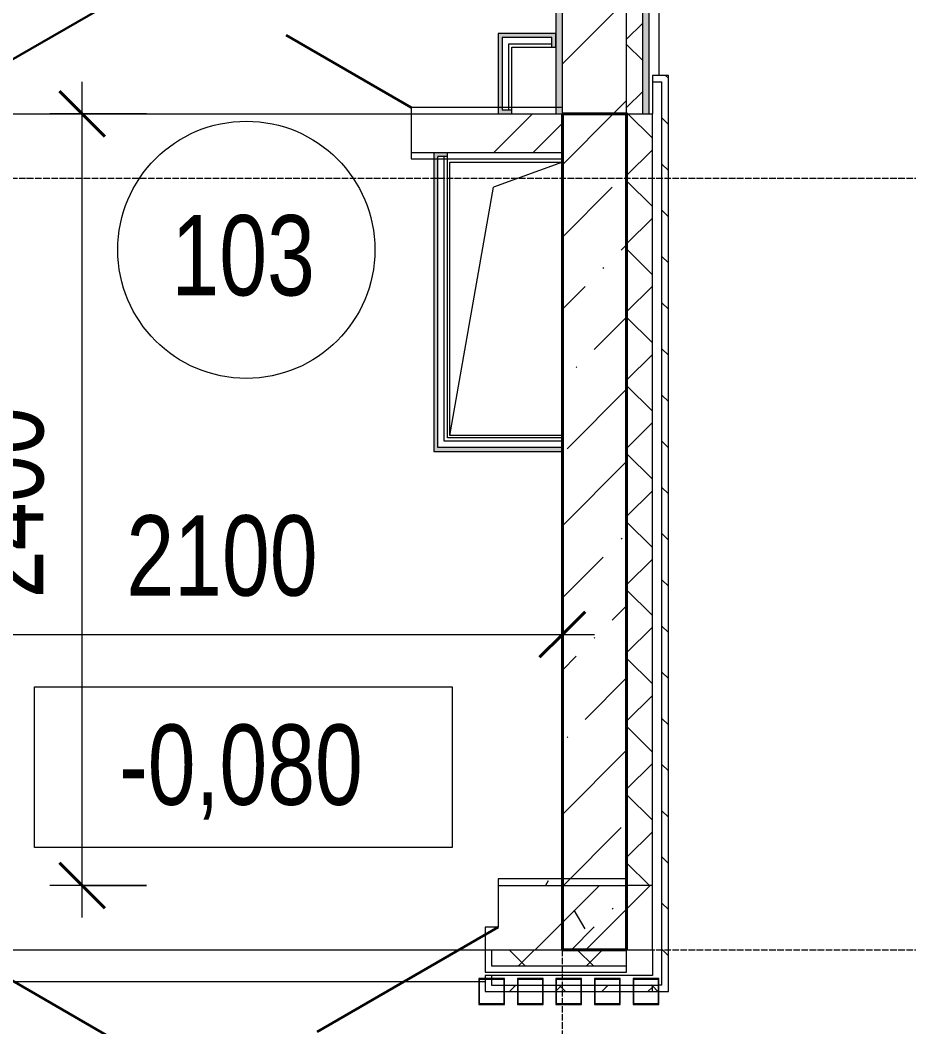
# Model space of a CAD drawing. Header units: millimetres. Extents: x -4800 to 3395395, y -34112 to 4253698.
# Drawn here: x 47915 to 50702, y -2640 to 492 of the extents above; entities that cross this region are included whole.
import ezdxf

# ---------------------------------------------------------------- set-up
doc = ezdxf.new("R2010")
doc.units = ezdxf.units.MM
doc.linetypes.add('ADSK_Линия сетки', pattern=[25, 20, -2.5, 0, -2.5])
for name, color, linetype, lineweight in [('Аннотация', 7, 'Continuous', 20), ('Двери', 7, 'Continuous', 18), ('Каркас', 7, 'Continuous', 18), ('Линии', 7, 'Continuous', 9), ('Марки помещений', 7, 'Continuous', 20), ('Оси', 7, 'Continuous', 9), ('Отметки', 7, 'Continuous', 9), ('Перекрытие', 7, 'Continuous', 18), ('Размеры', 7, 'Continuous', 9), ('Размеры-100', 7, 'Continuous', 9), ('Стены наружные', 7, 'Continuous', 18), ('Стены несущие', 7, 'Continuous', 40), ('Стены отделка', 7, 'Continuous', 40), ('Стены перегородки', 7, 'Continuous', 40), ('Стены штриховка', 7, 'Continuous', 40)]:
    doc.layers.add(name, color=color, linetype=linetype, lineweight=lineweight)
doc.styles.add('Century Gothic_1', font='GOTHIC.TTF', dxfattribs={"width": 0.8, "height": 250})
doc.dimstyles.new('SK_Основной_2_5', dxfattribs={"dimscale": 304.8, "dimtxt": 261.042067, "dimasz": 0.463911, "dimexe": 0.328084, "dimexo": 0.984252, "dimgap": 0.164042, "dimtad": 1, "dimdec": 3, "dimrnd": 0.001, "dimdsep": 46, "dimtxsty": 'Century Gothic_1', "dimblk1": 'OBLIQUE', "dimblk2": 'OBLIQUE', "dimsah": 1, "dimcen": 0.09, "dimdle": 0.328084, "dimazin": 2, "dimtfac": 1, "dimtdec": 4, "dimtix": 1, "dimtmove": 0, "dimatfit": 3, "dimfxl": 1, "dimtvp": 1, "dimtolj": 1, "dimtzin": 0, "dimlwd": 20, "dimlwe": 20, "dimarcsym": 2})
pattern_1 = [(45, (30702.1, 0), (0, 143.6841), [304.8, -101.6]), (135, (30773.95, 71.84), (1e-14, 143.6841), [304.8, -101.6])]
pattern_2 = [(0, (30702.1, 0), (406.4, 101.6), [33.528, -271.272, 33.528, -271.272, -1625.6]), (0, (30702.1, 0), (406.4, 101.6), [-609.6, 33.528, -576.072, 33.528, -271.272, -711.2]), (0, (30702.1, 0), (406.4, 101.6), [-1524, 33.528, -169.672, 33.528, -474.472]), (120, (30854.5, 50.8), (-291.1882, 301.15272), [33.528, -271.272, 33.528, -271.272, -1625.6]), (120, (30854.5, 50.8), (-291.1882, 301.15272), [-609.6, 33.528, -576.072, 33.528, -271.272, -711.2]), (120, (30854.5, 50.8), (-291.1882, 301.15272), [-1524, 33.528, -169.672, 33.528, -474.472]), (240, (30905.3, 254), (-115.2118, -402.75272), [33.528, -271.272, 33.528, -271.272, -1625.6]), (240, (30905.3, 254), (-115.2118, -402.75272), [-609.6, 33.528, -576.072, 33.528, -271.272, -711.2]), (240, (30905.3, 254), (-115.2118, -402.75272), [-1524, 33.528, -169.672, 33.528, -474.472])]
pattern_3 = [(45, (30702.1, 0), (-106.066, 106.066), []), (135, (30702.1, 0), (-106.066, -106.066), [])]
pattern_4 = [(0, (30702.1, 0), (1625.6, 406.4), [67.056, -1152.144, 67.056, -1152.144, -6502.4]), (0, (30702.1, 0), (1625.6, 406.4), [-2438.4, 67.056, -2371.344, 67.056, -1152.144, -2844.8]), (0, (30702.1, 0), (1625.6, 406.4), [-6096, 67.056, -745.744, 67.056, -1964.944]), (120, (31311.7, 203.2), (-1164.753, 1204.611), [67.056, -1152.144, 67.056, -1152.144, -6502.4]), (120, (31311.7, 203.2), (-1164.753, 1204.611), [-2438.4, 67.056, -2371.344, 67.056, -1152.144, -2844.8]), (120, (31311.7, 203.2), (-1164.753, 1204.611), [-6096, 67.056, -745.744, 67.056, -1964.944]), (240, (31514.9, 1016), (-460.847, -1611.011), [67.056, -1152.144, 67.056, -1152.144, -6502.4]), (240, (31514.9, 1016), (-460.847, -1611.011), [-2438.4, 67.056, -2371.344, 67.056, -1152.144, -2844.8]), (240, (31514.9, 1016), (-460.847, -1611.011), [-6096, 67.056, -745.744, 67.056, -1964.944])]
pattern_5 = [(45, (30702.1, 0), (-235.7317, 235.7317), []), (45, (30859.26, 0), (-235.7317, 235.7317), [])]

# ---------------------------------------------------------------- blocks, each defined once
blk = doc.blocks.new('SK_Дверь_2 - ДСН_П_Тёмный-1011281-ПД_КР_О_ПЭ_01 Этаж')
at = {"layer": 'Двери', "lineweight": 30}
for p, q in [((900, 30), (-95.9, 605)), ((-900, 30), (-337.1, 355))]:
    blk.add_line(p, q, dxfattribs=at)
blk = doc.blocks.new('SK_Балка_Профиль_ДПК - 80_80_4-1093922-ПД_КР_О_ПЭ_01 Этаж')
at = {"layer": 'Каркас'}
for p, q in [((19200, -2490), (19120, -2490)), ((19120, -2490), (19120, -2570)), ((19122, -2568), (19122, -2492)), ((19122, -2492), (19198, -2492)), ((19198, -2492), (19198, -2568)), ((19200, -2570), (19200, -2490)), ((19198, -2568), (19122, -2568)), ((19120, -2570), (19200, -2570))]:
    blk.add_line(p, q, dxfattribs=at)
blk = doc.blocks.new('SK_Балка_Профиль_ДПК - 80_80_4-1093923-ПД_КР_О_ПЭ_01 Этаж')
at = {"layer": 'Каркас'}
for p, q in [((19080, -2490), (19000, -2490)), ((19000, -2490), (19000, -2570)), ((19002, -2568), (19002, -2492)), ((19002, -2492), (19078, -2492)), ((19078, -2492), (19078, -2568)), ((19080, -2570), (19080, -2490)), ((19078, -2568), (19002, -2568)), ((19000, -2570), (19080, -2570))]:
    blk.add_line(p, q, dxfattribs=at)
blk = doc.blocks.new('SK_Балка_Профиль_ДПК - 80_80_4-1093924-ПД_КР_О_ПЭ_01 Этаж')
at = {"layer": 'Каркас'}
for p, q in [((18960, -2490), (18880, -2490)), ((18880, -2490), (18880, -2570)), ((18882, -2568), (18882, -2492)), ((18882, -2492), (18958, -2492)), ((18958, -2492), (18958, -2568)), ((18960, -2570), (18960, -2490)), ((18958, -2568), (18882, -2568)), ((18880, -2570), (18960, -2570))]:
    blk.add_line(p, q, dxfattribs=at)
blk = doc.blocks.new('SK_Балка_Профиль_ДПК - 80_80_4-1093925-ПД_КР_О_ПЭ_01 Этаж')
at = {"layer": 'Каркас'}
for p, q in [((18840, -2490), (18760, -2490)), ((18760, -2490), (18760, -2570)), ((18762, -2568), (18762, -2492)), ((18762, -2492), (18838, -2492)), ((18838, -2492), (18838, -2568)), ((18840, -2570), (18840, -2490)), ((18838, -2568), (18762, -2568)), ((18760, -2570), (18840, -2570))]:
    blk.add_line(p, q, dxfattribs=at)
blk = doc.blocks.new('SK_Балка_Профиль_ДПК - 80_80_4-1093926-ПД_КР_О_ПЭ_01 Этаж')
at = {"layer": 'Каркас'}
for p, q in [((18720, -2490), (18640, -2490)), ((18640, -2490), (18640, -2570)), ((18642, -2568), (18642, -2492)), ((18642, -2492), (18718, -2492)), ((18718, -2492), (18718, -2568)), ((18720, -2570), (18720, -2490)), ((18718, -2568), (18642, -2568)), ((18640, -2570), (18720, -2570))]:
    blk.add_line(p, q, dxfattribs=at)
blk = doc.blocks.new('SK_Дверь_2 - ДСВв_П-1128575-ПД_КР_О_ПЭ_01 Этаж')
at = {"layer": 'Двери', "lineweight": 30}
for p, q in [((-750, 80), (159.3, 605)), ((750, 80), (360.3, 305))]:
    blk.add_line(p, q, dxfattribs=at)
blk = doc.blocks.new('Высотные отметки - Рамка-5093-ПД_КР_О_ПЭ_01 Этаж')
at = {"layer": 'Аннотация'}
for p, q in [((-6.5, 0), (-6.5, 5)), ((-6.5, 5), (6.5, 5)), ((6.5, 5), (6.5, 0)), ((6.5, 0), (-6.5, 0))]:
    blk.add_line(p, q, dxfattribs=at)
blk = doc.blocks.new('DIMBLOCK39-ПД_КР_О_ПЭ_01 Этаж')
at = {"layer": 'Размеры-100', "lineweight": 20, "transparency": 16777216}
for p, q in [((48107.7, -2300), (48107.7, 300)), ((48307.7, 200), (48007.7, 200)), ((48107.7, 200), (48307.7, 200)), ((48307.7, -2200), (48007.7, -2200)), ((48107.7, -2200), (48307.7, -2200))]:
    blk.add_line(p, q, dxfattribs=at)
at = {"layer": 'Размеры-100', "lineweight": 40, "transparency": 16777216}
for p, q in [((48107.7, 200), (48037, 270.7)), ((48107.7, 200), (48178.4, 129.3)), ((48107.7, -2200), (48037, -2129.3)), ((48107.7, -2200), (48178.4, -2270.7))]:
    blk.add_line(p, q, dxfattribs=at)
at = {"layer": 'Размеры-100', "color": 0, "lineweight": 20, "transparency": 16777216, "insert": (47737.3, -1306.6), "char_height": 250, "width": 735.89, "attachment_point": 1, "rotation": 90, "line_spacing_factor": 0.984502, "style": 'Century Gothic_1'}
blk.add_mtext('2400', dxfattribs=at)
blk = doc.blocks.new('_Oblique')
at = {"color": 0, "linetype": 'ByBlock', "lineweight": -2}
blk.add_line((-0.5, -0.5), (0.5, 0.5), dxfattribs=at)
blk = doc.blocks.new('SK_Марка_Помещение_ОдноЗначение - Номер-247393-ПД_КР_О_ПЭ_01 Этаж')
at = {"layer": 'Марки помещений'}
blk.add_circle((0, 0), 4, dxfattribs=at)
blk = doc.blocks.new('DIMBLOCK44-ПД_КР_О_ПЭ_01 Этаж')
at = {"layer": 'Размеры-100', "lineweight": 20, "transparency": 16777216}
for p, q in [((47502.1, -1619.1), (47502.1, -1319.1)), ((49602.1, -1619.1), (49602.1, -1319.1)), ((47402.1, -1419.1), (49702.1, -1419.1)), ((47502.1, -1419.1), (47502.1, -1619.1)), ((49602.1, -1419.1), (49602.1, -1619.1))]:
    blk.add_line(p, q, dxfattribs=at)
at = {"layer": 'Размеры-100', "lineweight": 40, "transparency": 16777216}
for p, q in [((47502.1, -1419.1), (47572.8, -1348.4)), ((49602.1, -1419.1), (49672.8, -1348.4)), ((47502.1, -1419.1), (47431.4, -1489.8)), ((49602.1, -1419.1), (49531.4, -1489.8))]:
    blk.add_line(p, q, dxfattribs=at)
at = {"layer": 'Размеры-100', "color": 0, "lineweight": 20, "transparency": 16777216, "insert": (48245.5, -1048.6), "char_height": 250, "width": 735.89, "attachment_point": 1, "line_spacing_factor": 0.984502, "style": 'Century Gothic_1'}
blk.add_mtext('2100', dxfattribs=at)

msp = doc.modelspace()

# ---------------------------------------------------------------- hatches: boundary and pattern name
at = {"layer": 'Стены штриховка', "lineweight": 9}
h = msp.add_hatch(dxfattribs=at)
h.set_pattern_fill('FP_6', color=256, style=0, pattern_type=2)
h.set_pattern_definition(pattern_2)
h.paths.add_polyline_path([(49602.1044, 200), (49602.1044, 5050), (49582.1044, 5050), (49582.1044, 200)], flags=0)
h.paths.add_polyline_path([(49582.1044, 5450), (49602.1044, 5450), (49602.1044, 10300), (49582.1044, 10300), (49582.1044, 6087.6665)], flags=0)
h.paths.add_polyline_path([(49602.1044, 10700), (49602.1044, 15550), (49582.1044, 15550), (49582.1044, 10700)], flags=0)
h.paths.add_polyline_path([(49602.1044, 15950), (49602.1044, 18176.6556), (49582.1044, 18176.6556), (49582.1044, 15950)], flags=0)
h = msp.add_hatch(dxfattribs=at)
h.set_pattern_fill('FP_7', color=256, style=0, pattern_type=2)
h.set_pattern_definition(pattern_4)
h.paths.add_polyline_path([(49654.2526, 200), (49802.1044, 200), (49802.1044, 5050), (49602.1044, 5050), (49602.1044, 200)], flags=0)
h.paths.add_polyline_path([(49602.1044, 5450), (49802.1044, 5450), (49802.1044, 10300), (49602.1044, 10300), (49602.1044, 6087.6665)], flags=0)
h.paths.add_polyline_path([(49802.1044, 10700), (49802.1044, 15550), (49602.1044, 15550), (49602.1044, 10700)], flags=0)
h.paths.add_polyline_path([(49602.1044, 15950), (49802.1044, 15950), (49802.1044, 18176.6556), (49602.1044, 18176.6556), (49602.1044, 17881.4998)], flags=0)
h = msp.add_hatch(dxfattribs=at)
h.set_pattern_fill('FP_3', color=256, style=0, pattern_type=2)
h.set_pattern_definition(pattern_5)
h.paths.add_polyline_path([(49654.2526, 200), (49802.1044, 200), (49802.1044, 5050), (49602.1044, 5050), (49602.1044, 200)], flags=0)
h.paths.add_polyline_path([(49602.1044, 5450), (49802.1044, 5450), (49802.1044, 10300), (49602.1044, 10300), (49602.1044, 6087.6665)], flags=0)
h.paths.add_polyline_path([(49802.1044, 10700), (49802.1044, 15550), (49602.1044, 15550), (49602.1044, 10700)], flags=0)
h.paths.add_polyline_path([(49602.1044, 15950), (49802.1044, 15950), (49802.1044, 18176.6556), (49602.1044, 18176.6556), (49602.1044, 17881.4998)], flags=0)
h = msp.add_hatch(dxfattribs=at)
h.set_pattern_fill('FP_5', color=256, style=0, pattern_type=2)
h.set_pattern_definition(pattern_3)
h.paths.add_polyline_path([(49852.1044, 200), (49852.1044, 18176.6556), (49802.1044, 18176.6556), (49802.1044, 200)], flags=0)
h = msp.add_hatch(dxfattribs=at)
h.set_pattern_fill('FP_6', color=256, style=0, pattern_type=2)
h.set_pattern_definition(pattern_2)
h.paths.add_polyline_path([(49872.1044, 200), (49872.1044, 18176.6556), (49852.1044, 18176.6556), (49852.1044, 200)], flags=0)
at = {"layer": 'Стены штриховка'}
for points in [[(49582.1044, 407.5), (49582.1044, 450), (49402.1044, 450), (49402.1044, 437.5), (49569.6044, 437.5), (49569.6044, 407.5)], [(49414.6044, 200), (49444.6044, 200), (49444.6044, 212.5), (49414.6044, 212.5), (49414.6044, 437.5), (49402.1044, 437.5), (49402.1044, 200)]]:
    msp.add_hatch(color=256, dxfattribs=at).paths.add_polyline_path(points, flags=0)
at = {"layer": 'Стены штриховка', "lineweight": 9}
h = msp.add_hatch(dxfattribs=at)
h.set_pattern_fill('FP_9', color=256, style=0, pattern_type=2)
h.set_pattern_definition(pattern_1)
h.paths.add_polyline_path([(49932.1044, -2530), (49932.1044, 320), (49882.1044, 320), (49882.1044, 300), (49912.1044, 300), (49912.1044, -2510), (49902.1044, -2510), (49902.1044, -2530), (49912.1044, -2530)], flags=0)
h.paths.add_polyline_path([(49882.1044, -2530), (49900.1044, -2530), (49900.1044, -2510), (49882.1044, -2510)], flags=0)
h = msp.add_hatch(dxfattribs=at)
h.set_pattern_fill('FP_2', color=256, style=0, pattern_type=2)
h.set_pattern_definition([(45, (30702.1, 0), (-251.447, 251.447), []), (45, (30702.1, 381), (-251.447, 251.447), [])])
h.paths.add_polyline_path([(47502.1044, 80), (47632.1044, 80), (47632.1044, 200), (47502.1044, 200), (47502.1044, 190.7499)], flags=0)
h.paths.add_polyline_path([(49602.1044, 80), (49602.1044, 200), (49132.1044, 200), (49132.1044, 80), (49281.3108, 80)], flags=0)
h = msp.add_hatch(dxfattribs=at)
h.set_pattern_fill('FP_8', color=256, style=0, pattern_type=2)
h.set_pattern_definition([(45, (30702.1, 0), (84.1895, 308.696), [396.875, -79.375, 3.353, -76.022])])
h.paths.add_polyline_path([(49802.1044, -2400), (49802.1044, 200), (49602.1044, 200), (49602.1044, -2400), (49654.2526, -2400)], flags=0)
h = msp.add_hatch(dxfattribs=at)
h.set_pattern_fill('FP_5', color=256, style=0, pattern_type=2)
h.set_pattern_definition(pattern_3)
h.paths.add_polyline_path([(49802.1044, -2200), (49882.1044, -2200), (49882.1044, 200), (49802.1044, 200), (49802.1044, -2180)], flags=0)
at = {"layer": 'Стены штриховка', "lineweight": 18}
for points in [[(49202.1044, -850), (49214.6044, -850), (49214.6044, 67.5), (49244.6044, 67.5), (49244.6044, 80), (49202.1044, 80)], [(49602.1044, -850), (49602.1044, -837.5), (49214.6044, -837.5), (49214.6044, -850), (49281.3108, -850)]]:
    msp.add_hatch(color=256, dxfattribs=at).paths.add_polyline_path(points, flags=0)
at = {"layer": 'Стены штриховка', "lineweight": 9}
h = msp.add_hatch(dxfattribs=at)
h.set_pattern_fill('FP_6', color=256, style=0, pattern_type=2)
h.set_pattern_definition(pattern_2)
h.paths.add_polyline_path([(49654.2526, -2200), (49802.1044, -2200), (49802.1044, -2180), (49402.1044, -2180), (49402.1044, -2200)], flags=0)
h.paths.add_polyline_path([(47502.1044, -2200), (47602.1044, -2200), (47602.1044, -2180), (47502.1044, -2180)], flags=0)
h = msp.add_hatch(dxfattribs=at)
h.set_pattern_fill('FP_7', color=256, style=0, pattern_type=2)
h.set_pattern_definition(pattern_4)
h.paths.add_polyline_path([(47622.1044, -2400), (47642.1044, -2400), (47642.1044, -2330), (47602.1044, -2330), (47602.1044, -2200), (47502.1044, -2200), (47502.1044, -2400)], flags=0)
h.paths.add_polyline_path([(49382.1044, -2400), (49882.1044, -2400), (49882.1044, -2200), (49402.1044, -2200), (49402.1044, -2330), (49362.1044, -2330), (49362.1044, -2400)], flags=0)
h = msp.add_hatch(dxfattribs=at)
h.set_pattern_fill('FP_3', color=256, style=0, pattern_type=2)
h.set_pattern_definition(pattern_5)
h.paths.add_polyline_path([(47622.1044, -2400), (47642.1044, -2400), (47642.1044, -2330), (47602.1044, -2330), (47602.1044, -2200), (47502.1044, -2200), (47502.1044, -2400)], flags=0)
h.paths.add_polyline_path([(49382.1044, -2400), (49882.1044, -2400), (49882.1044, -2200), (49402.1044, -2200), (49402.1044, -2330), (49362.1044, -2330), (49362.1044, -2400)], flags=0)
h = msp.add_hatch(dxfattribs=at)
h.set_pattern_fill('FP_6', color=256, style=0, pattern_type=2)
h.set_pattern_definition(pattern_2)
h.paths.add_polyline_path([(49802.1044, -2470), (49802.1044, -2450), (49382.1044, -2450), (49382.1044, -2400), (49362.1044, -2400), (49362.1044, -2470), (49654.2526, -2470)], flags=0)
h.paths.add_polyline_path([(47642.1044, -2470), (47642.1044, -2400), (47622.1044, -2400), (47622.1044, -2450), (47502.1044, -2450), (47502.1044, -2470)], flags=0)
h = msp.add_hatch(dxfattribs=at)
h.set_pattern_fill('FP_5', color=256, style=0, pattern_type=2)
h.set_pattern_definition(pattern_3)
h.paths.add_polyline_path([(47622.1044, -2450), (47622.1044, -2400), (47502.1044, -2400), (47502.1044, -2450)], flags=0)
h.paths.add_polyline_path([(49654.2526, -2450), (49802.1044, -2450), (49802.1044, -2400), (49382.1044, -2400), (49382.1044, -2450)], flags=0)
h = msp.add_hatch(dxfattribs=at)
h.set_pattern_fill('FP_9', color=256, style=0, pattern_type=2)
h.set_pattern_definition(pattern_1)
h.paths.add_polyline_path([(47582.1044, -2530), (47620.1044, -2530), (47620.1044, -2510), (47544.1044, -2510), (47544.1044, -2530)], flags=0)
h.paths.add_polyline_path([(49882.1044, -2530), (49882.1044, -2510), (49824.1044, -2510), (49824.1044, -2530), (49840.7236, -2530)], flags=0)
h.paths.add_polyline_path([(46780.1044, -2530), (46780.1044, -2510), (46752.1044, -2510), (46752.1044, -2492), (46732.1044, -2492), (46732.1044, -2530), (46742.1044, -2530)], flags=0)
h.paths.add_polyline_path([(46782.1044, -2530), (46822.1044, -2530), (46822.1044, -2510), (46782.1044, -2510), (46782.1044, -2528.8764)], flags=0)
h.paths.add_polyline_path([(46824.1044, -2530), (46900.1044, -2530), (46900.1044, -2510), (46824.1044, -2510), (46824.1044, -2527.9326)], flags=0)
h.paths.add_polyline_path([(46942.1044, -2530), (46942.1044, -2510), (46902.1044, -2510), (46902.1044, -2530)], flags=0)
h.paths.add_polyline_path([(46944.1044, -2530), (47020.1044, -2530), (47020.1044, -2510), (46944.1044, -2510), (46944.1044, -2525.236)], flags=0)
h.paths.add_polyline_path([(47022.1044, -2530), (47062.1044, -2530), (47062.1044, -2510), (47022.1044, -2510), (47022.1044, -2523.4831)], flags=0)
h.paths.add_polyline_path([(47064.1044, -2530), (47140.1044, -2530), (47140.1044, -2510), (47064.1044, -2510), (47064.1044, -2522.5393)], flags=0)
h.paths.add_polyline_path([(47142.1044, -2530), (47182.1044, -2530), (47182.1044, -2510), (47142.1044, -2510), (47142.1044, -2520.7865)], flags=0)
h.paths.add_polyline_path([(49822.1044, -2530), (49822.1044, -2510), (49782.1044, -2510), (49782.1044, -2530)], flags=0)
h.paths.add_polyline_path([(49780.1044, -2530), (49780.1044, -2510), (49704.1044, -2510), (49704.1044, -2530), (49742.1044, -2530)], flags=0)
h.paths.add_polyline_path([(49702.1044, -2530), (49702.1044, -2510), (49662.1044, -2510), (49662.1044, -2530)], flags=0)
h.paths.add_polyline_path([(49660.1044, -2530), (49660.1044, -2510), (49584.1044, -2510), (49584.1044, -2530), (49654.2526, -2530)], flags=0)
h.paths.add_polyline_path([(47184.1044, -2530), (47260.1044, -2530), (47260.1044, -2510), (47184.1044, -2510), (47184.1044, -2519.8427)], flags=0)
h.paths.add_polyline_path([(47262.1044, -2530), (47302.1044, -2530), (47302.1044, -2510), (47262.1044, -2510), (47262.1044, -2518.0899)], flags=0)
h.paths.add_polyline_path([(47304.1044, -2530), (47380.1044, -2530), (47380.1044, -2510), (47304.1044, -2510), (47304.1044, -2517.1461)], flags=0)
h.paths.add_polyline_path([(49362.1044, -2530), (49420.1044, -2530), (49420.1044, -2510), (49382.1044, -2510), (49382.1044, -2492), (49362.1044, -2492)], flags=0)
h.paths.add_polyline_path([(47382.1044, -2530), (47422.1044, -2530), (47422.1044, -2510), (47382.1044, -2510), (47382.1044, -2515.3933)], flags=0)
h.paths.add_polyline_path([(47424.1044, -2530), (47500.1044, -2530), (47500.1044, -2510), (47424.1044, -2510), (47424.1044, -2514.4494)], flags=0)
h.paths.add_polyline_path([(47542.1044, -2530), (47542.1044, -2510), (47502.1044, -2510), (47502.1044, -2530)], flags=0)
h.paths.add_polyline_path([(47622.1044, -2530), (47642.1044, -2530), (47642.1044, -2480), (47622.1044, -2480), (47622.1044, -2510)], flags=0)
h.paths.add_polyline_path([(49422.1044, -2530), (49462.1044, -2530), (49462.1044, -2510), (49422.1044, -2510), (49422.1044, -2511.6)], flags=0)
h.paths.add_polyline_path([(49464.1044, -2530), (49540.1044, -2530), (49540.1044, -2510), (49464.1044, -2510), (49464.1044, -2513.28)], flags=0)
h.paths.add_polyline_path([(49582.1044, -2530), (49582.1044, -2510), (49542.1044, -2510), (49542.1044, -2530)], flags=0)
h.paths.add_polyline_path([(46732.1044, -2490), (46752.1044, -2490), (46752.1044, -2480), (46732.1044, -2480)], flags=0)
h.paths.add_polyline_path([(49382.1044, -2490), (49382.1044, -2480), (49362.1044, -2480), (49362.1044, -2490), (49368.771, -2490)], flags=0)

# ---------------------------------------------------------------- linework, layer by layer
at = {"layer": 'Линии'}
for p in [(49602.1044, 50), (49252.1044, -800)]:
    msp.add_line(p, (49388.2581, -27.8337), dxfattribs=at)
at = {"layer": 'Оси', "linetype": 'ADSK_Линия сетки'}
for p, q in [((49602.1044, -10000), (49602.1044, 23000)), ((26702.1044, 0), (50702.1044, 0)), ((26702.1044, -2400), (50702.1044, -2400))]:
    msp.add_line(p, q, dxfattribs=at)
at = {"layer": 'Перекрытие'}
for p, q in [((47632.1044, 200), (49132.1044, 200)), ((49252.1044, -800), (49252.1044, 50)), ((49252.1044, 50), (49602.1044, 50)), ((49602.1044, -800), (49252.1044, -800))]:
    msp.add_line(p, q, dxfattribs=at)
at = {"layer": 'Стены наружные'}
for p, q in [((49902.1044, 18176.6556), (49902.1044, 320)), ((47642.1044, -2400), (49362.1044, -2400)), ((49342.1044, -2500), (47642.1044, -2500)), ((49362.1044, -2500), (49344.1044, -2500))]:
    msp.add_line(p, q, dxfattribs=at)
at = {"layer": 'Стены несущие'}
for p, q in [((49602.1044, 200), (49602.1044, -2400)), ((49802.1044, 200), (49602.1044, 200)), ((49802.1044, -2400), (49802.1044, 200)), ((49602.1044, -2400), (49802.1044, -2400))]:
    msp.add_line(p, q, dxfattribs=at)
at = {"layer": 'Стены отделка', "color": 8, "lineweight": 18, "true_color": 0x808080}
for p, q in [((49872.1044, 200), (49872.1044, 21270)), ((49582.1044, 450), (49402.1044, 450)), ((49402.1044, 450), (49402.1044, 200)), ((49582.1044, 407.5), (49582.1044, 450)), ((49932.1044, 320), (49882.1044, 320)), ((49932.1044, -2530), (49932.1044, 320)), ((49402.1044, 200), (49444.6044, 200)), ((49202.1044, 80), (49202.1044, -850)), ((49202.1044, -850), (49602.1044, -850)), ((49362.1044, -2400), (49362.1044, -2470)), ((49362.1044, -2470), (49802.1044, -2470)), ((49362.1044, -2480), (49362.1044, -2490)), ((49362.1044, -2492), (49362.1044, -2530)), ((49362.1044, -2530), (49420.1044, -2530)), ((49422.1044, -2530), (49462.1044, -2530)), ((49464.1044, -2530), (49540.1044, -2530)), ((49542.1044, -2530), (49582.1044, -2530)), ((49584.1044, -2530), (49660.1044, -2530)), ((49662.1044, -2530), (49702.1044, -2530)), ((49704.1044, -2530), (49780.1044, -2530)), ((49782.1044, -2530), (49822.1044, -2530)), ((49824.1044, -2530), (49900.1044, -2530)), ((49902.1044, -2530), (49932.1044, -2530))]:
    msp.add_line(p, q, dxfattribs=at)
at = {"layer": 'Стены отделка', "color": 8, "lineweight": 9, "true_color": 0x808080}
for p, q in [((49582.1044, 5050), (49582.1044, 200)), ((49602.1044, 220), (49132.1044, 220)), ((49132.1044, 220), (49132.1044, 200)), ((49132.1044, 80), (49132.1044, 60)), ((49132.1044, 60), (49602.1044, 60)), ((49802.1044, -2180), (49402.1044, -2180)), ((49402.1044, -2180), (49402.1044, -2200))]:
    msp.add_line(p, q, dxfattribs=at)
at = {"layer": 'Стены отделка', "lineweight": 18}
for p, q in [((49444.6044, 407.5), (49582.1044, 407.5)), ((49444.6044, 200), (49444.6044, 407.5)), ((49882.1044, 320), (49882.1044, 200)), ((49132.1044, 200), (49132.1044, 80)), ((49132.1044, 200), (49602.1044, 200)), ((49802.1044, 200), (49882.1044, 200)), ((49132.1044, 80), (49602.1044, 80)), ((49244.6044, -807.5), (49244.6044, 80)), ((49602.1044, -807.5), (49244.6044, -807.5)), ((49802.1044, -2470), (49802.1044, -2400)), ((49802.1044, -2400), (49882.1044, -2400)), ((49882.1044, -2400), (49882.1044, -2480)), ((49882.1044, -2480), (49362.1044, -2480))]:
    msp.add_line(p, q, dxfattribs=at)
at = {"layer": 'Стены перегородки', "lineweight": 18}
for p, q in [((49602.1044, 200), (49602.1044, 5050)), ((49402.1044, -2200), (49402.1044, -2330)), ((49402.1044, -2200), (49802.1044, -2200)), ((49402.1044, -2330), (49362.1044, -2330)), ((49362.1044, -2330), (49362.1044, -2400))]:
    msp.add_line(p, q, dxfattribs=at)
at = {"layer": 'Стены штриховка', "lineweight": 18}
for p, q in [((49852.1044, 200), (49852.1044, 21250)), ((49802.1044, 200), (49802.1044, 20980)), ((49569.6044, 437.5), (49414.6044, 437.5)), ((49414.6044, 437.5), (49414.6044, 212.5)), ((49569.6044, 417.5), (49434.6044, 417.5)), ((49434.6044, 417.5), (49434.6044, 212.5)), ((49569.6044, 407.5), (49569.6044, 437.5)), ((49882.1044, 300), (49912.1044, 300)), ((49912.1044, -2510), (49912.1044, 300)), ((49414.6044, 212.5), (49444.6044, 212.5)), ((49882.1044, -2400), (49882.1044, 200)), ((49214.6044, -837.5), (49214.6044, 67.5)), ((49244.6044, 67.5), (49214.6044, 67.5)), ((49234.6044, -817.5), (49234.6044, 67.5)), ((49602.1044, -837.5), (49214.6044, -837.5)), ((49602.1044, -817.5), (49234.6044, -817.5)), ((49882.1044, -2200), (49802.1044, -2200)), ((49362.1044, -2400), (49802.1044, -2400)), ((49382.1044, -2400), (49382.1044, -2450)), ((49382.1044, -2450), (49802.1044, -2450)), ((49382.1044, -2480), (49382.1044, -2490)), ((49382.1044, -2492), (49382.1044, -2510)), ((49382.1044, -2510), (49420.1044, -2510)), ((49422.1044, -2510), (49462.1044, -2510)), ((49464.1044, -2510), (49540.1044, -2510)), ((49542.1044, -2510), (49582.1044, -2510)), ((49584.1044, -2510), (49660.1044, -2510)), ((49662.1044, -2510), (49702.1044, -2510)), ((49704.1044, -2510), (49780.1044, -2510)), ((49782.1044, -2510), (49822.1044, -2510)), ((49824.1044, -2510), (49900.1044, -2510)), ((49882.1044, -2530), (49882.1044, -2510)), ((49912.1044, -2510), (49902.1044, -2510))]:
    msp.add_line(p, q, dxfattribs=at)

# ---------------------------------------------------------------- block references
at = {"layer": 'Двери'}
msp.add_blockref('SK_Дверь_2 - ДСВв_П-1128575-ПД_КР_О_ПЭ_01 Этаж', (48382.1044, 140), dxfattribs=at)
at = {"layer": 'Двери', "rotation": 180}
msp.add_blockref('SK_Дверь_2 - ДСН_П_Тёмный-1011281-ПД_КР_О_ПЭ_01 Этаж', (48502.1044, -2300), dxfattribs=at)
at = {"layer": 'Каркас'}
for name in ['SK_Балка_Профиль_ДПК - 80_80_4-1093926-ПД_КР_О_ПЭ_01 Этаж', 'SK_Балка_Профиль_ДПК - 80_80_4-1093925-ПД_КР_О_ПЭ_01 Этаж', 'SK_Балка_Профиль_ДПК - 80_80_4-1093924-ПД_КР_О_ПЭ_01 Этаж', 'SK_Балка_Профиль_ДПК - 80_80_4-1093923-ПД_КР_О_ПЭ_01 Этаж', 'SK_Балка_Профиль_ДПК - 80_80_4-1093922-ПД_КР_О_ПЭ_01 Этаж']:
    msp.add_blockref(name, (30702.1044, 0), dxfattribs=at)
at = {"layer": 'Марки помещений', "xscale": 99.99999999999993, "yscale": 99.99999999999993, "zscale": 99.99999999999993}
msp.add_blockref('SK_Марка_Помещение_ОдноЗначение - Номер-247393-ПД_КР_О_ПЭ_01 Этаж', (48618.6514, -222.5816), dxfattribs=at)
at = {"layer": 'Отметки', "lineweight": 20, "xscale": 99.99999999999993, "yscale": 99.99999999999993, "zscale": 99.99999999999993}
msp.add_blockref('Высотные отметки - Рамка-5093-ПД_КР_О_ПЭ_01 Этаж', (48609.2502, -2082.1803), dxfattribs=at)

# ---------------------------------------------------------------- texts
at = {"layer": 'Марки помещений', "lineweight": 9, "insert": (48385.8519, -114.6517), "char_height": 250, "width": 557.9745, "attachment_point": 1, "style": 'Century Gothic_1'}
msp.add_mtext('103', dxfattribs=at)
at = {"layer": 'Отметки', "lineweight": 20, "insert": (48222.9318, -1699.3098), "char_height": 250, "width": 927.164169, "attachment_point": 1, "line_spacing_factor": 0.984502, "style": 'Century Gothic_1'}
msp.add_mtext('-0,080', dxfattribs=at)

# ---------------------------------------------------------------- dimensions: what is measured, and where the dimension line sits
at = {"layer": 'Размеры', "lineweight": 20}
dim = msp.add_linear_dim(base=(48107.7334, 200), p1=(48007.7485, -2200), p2=(48007.7485, 200), angle=90, dimstyle='SK_Основной_2_5', override={"dimpost": '<>', "dimfxl": 2400}, dxfattribs=at)
dim.commit()
dim.dimension.update_dxf_attribs({"geometry": 'DIMBLOCK39-ПД_КР_О_ПЭ_01 Этаж', "text_midpoint": (47926.4451, -1000)})
dim = msp.add_linear_dim(base=(49602.1044, -1419.0803), p1=(47502.1044, -1319.0954), p2=(49602.1044, -1319.0954), dimstyle='SK_Основной_2_5', override={"dimpost": '<>', "dimfxl": 2100}, dxfattribs=at)
dim.commit()
dim.dimension.update_dxf_attribs({"geometry": 'DIMBLOCK44-ПД_КР_О_ПЭ_01 Этаж', "text_midpoint": (48552.1044, -1237.7921)})

doc.saveas('drawing.dxf')
